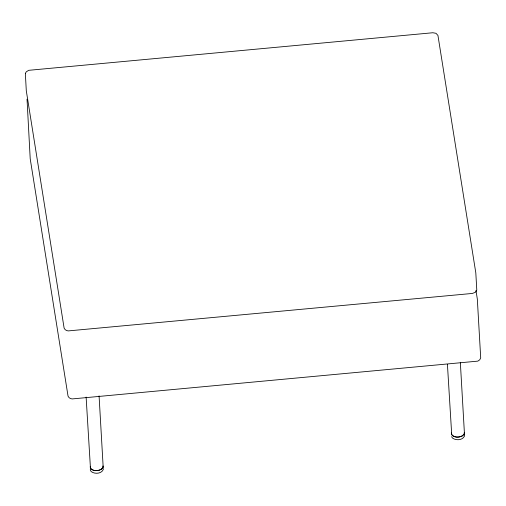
<?xml version="1.0" encoding="UTF-8"?>
<svg xmlns="http://www.w3.org/2000/svg" width="506" height="506" viewBox="0 0 506 506"><rect width="100%" height="100%" fill="white"/><g stroke="black" fill="none" stroke-linecap="round" stroke-linejoin="round"><path stroke-width="0.76" d="M103.161 466.355L102.826 467.854C99.884 471.39 93.224 471.794 90.346 468.006L90.226 466.532M464.419 432.813L464.084 434.306C461.143 437.842 454.483 438.253 451.605 434.464L451.485 432.991M27.027 99.195L30.208 158.776L68.044 396.147L69.101 397.684L70.574 398.576L72.162 398.93L477.854 361.126L479.732 359.81L480.7 357.875L477.322 299.033L475.956 290.476M99.075 395.844L103.173 467.032L101.251 469.423L98.025 470.485L95.621 470.631A6.521 3.839 -3.3 0 1 90.454 468.17L86.121 397.077M460.333 362.302L464.432 433.484L462.509 435.881L459.284 436.944L456.88 437.083A6.521 3.839 -3.3 0 1 451.713 434.629L447.424 364.326M451.637 436.634L452.427 438.019C455.976 440.726 462.737 440.365 464.597 435.887L464.249 434.433M102.99 467.974L103.338 469.429C101.478 473.913 94.717 474.274 91.175 471.567L90.378 470.175A6.508 3.833 -3.3 0 1 90.416 468.992M464.23 432.39L464.432 433.484M102.971 465.931L103.173 467.032M25.351 73.427L26.299 90.789L64.123 328.128L65.179 329.665L66.653 330.557L68.24 330.911L472.351 293.442L475.292 292.316L476.412 290.893L476.778 289.856L475.811 272.867L437.943 35.433L435.976 33.301L432.826 32.745L28.728 70.315L26.28 71.82L25.351 73.427"/></g></svg>
